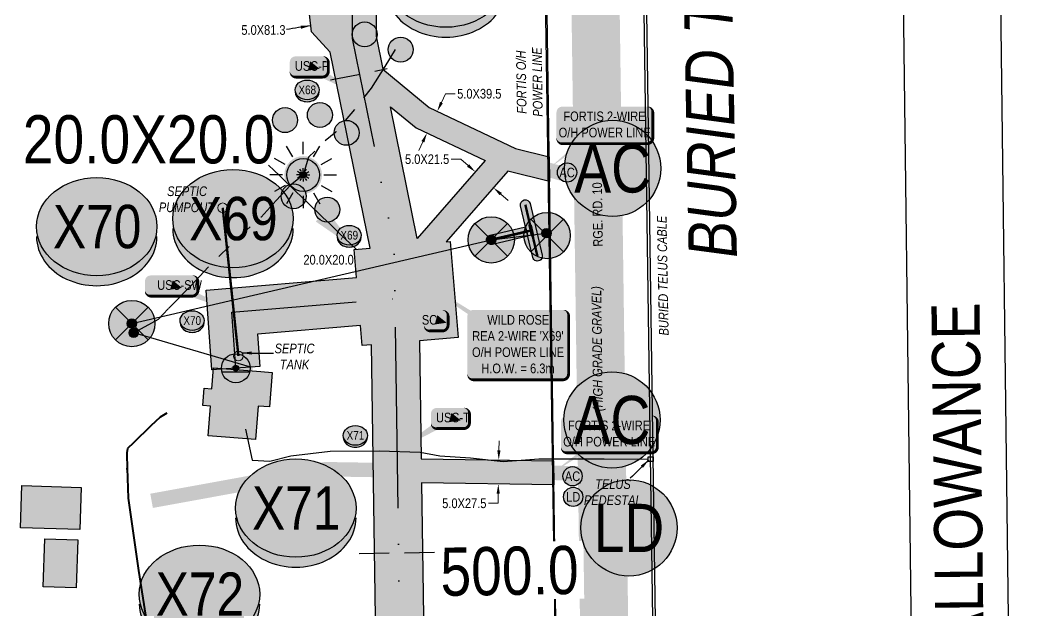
# Model space of a CAD drawing. Extents: x 57693 to 70573, y 5994359 to 6008381.
# Drawn here: x 65029.1 to 65240.5, y 5999071.5 to 5999193.9 of the extents above; entities that cross this region are included whole.
import ezdxf
from ezdxf.enums import TextEntityAlignment as Align

# ---------------------------------------------------------------- set-up
doc = ezdxf.new("R2010")
doc.units = 0
doc.header["$LTSCALE"] = 5
doc.header["$PDSIZE"] = -3
for name, pattern in [('COOP2', [10, 5, -1, 0, -1, 0, -1, 0, -1, 0, -1]), ('DASHDOT', [25.4, 12.7, -6.35, 0, -6.35]), ('foc-TIELINE', [1.875, 1.25, -0.625]), ('POWERLINE5', [7.8, 2.4, -0.6, 0.6, -0.6, 0.6, -0.6, 2.4])]:
    doc.linetypes.add(name, pattern=pattern)
doc.layers.get('Defpoints').update_dxf_attribs({"color": 9})
for name, color, linetype, lineweight in [('AS-GENERAL', 48, 'Continuous', 18), ('AS-RECON EXISTING', 151, 'DASHDOT', 40), ('P-APEX RECON-TWS-T', 104, 'Continuous', 9), ('P-APEX RECON-TWS-T-1000', 104, 'Continuous', 9), ('T-TEXT-1000', 48, 'Continuous', 18)]:
    doc.layers.add(name, color=color, linetype=linetype, lineweight=lineweight)
for name, color, linetype in [('AS-POWER', 104, 'foc-POWER'), ('AS-POWER-EXISTING', 72, 'POWERLINE5'), ('AS-POWER-EXISTING-PP', 72, 'Continuous'), ('AS-POWER-EXISTING-PP-1000', 72, 'Continuous'), ('AS-POWER-T-1000', 104, 'Continuous'), ('AS-RESIDENCE', 14, 'Continuous'), ('AS-ROADS', 254, 'Continuous'), ('AS-SYMBOL', 7, 'Continuous'), ('AS-SYMBOL-1000', 7, 'Continuous'), ('AS-TELEPHONE', 224, 'foc-TEL'), ('AS-TELEPHONE-T', 224, 'Continuous'), ('AS-TELEPHONE-T-1000', 224, 'Continuous'), ('CG-NOTES', 7, 'Continuous'), ('CG-NOTES-1000', 7, 'Continuous'), ('L-ROAD-T', 7, 'Continuous'), ('L-ROAD-T-1000', 7, 'Continuous'), ('L-SEC', 7, 'Continuous'), ('P-APEX RECON PAY ITEMS-1000', 240, 'Continuous'), ('P-APEX RECON-10m BUFFER', 51, 'COOP2'), ('P-APEX RECON-URBAN', 30, 'COOP2'), ('P-APEX RECON-WORK AREA', 104, 'Continuous'), ('P-BUFFER-PURPLE', 187, 'foc-TIELINE'), ('P-BUFFER-PURPLE-T', 187, 'Continuous'), ('P-CROSSINGS', 250, 'Continuous'), ('P-CROSSINGS-1000', 250, 'Continuous')]:
    doc.layers.add(name, color=color, linetype=linetype)
doc.layers.add('AS-STRUCTURE', color=7, linetype='Continuous', lineweight=30, true_color=0x595959)
doc.layers.add('AS-STRUCTURE-H', color=7, linetype='Continuous', true_color=0xa8a8a8)
doc.layers.add('P-APEX RECON-TO BE DRILLED-H', color=7, linetype='Continuous', true_color=0xffafe1)
doc.styles.add('1.8', font='ARIALN.TTF', dxfattribs={"height": 2})
doc.styles.add('175L', font='ARIALN.TTF', dxfattribs={"height": 10})
doc.styles.add('80', font='ARIALN.TTF', dxfattribs={"height": 10})
doc.styles.add('80CG', font='ARIALN.TTF', dxfattribs={"height": 10})
doc.styles.add('80L', font='ARIALN.TTF', dxfattribs={"height": 10})
doc.styles.add('80LS', font='ARIALNI.TTF', dxfattribs={"height": 10})
doc.styles.add('Crossing', font='ARIALN.TTF', dxfattribs={"height": 10})
doc.styles.add('foc-LtypeFont', font='ARIALN.TTF', dxfattribs={"height": 7.35})
doc.linetypes.add('foc-POWER', pattern='A,6,-1,["P",foc-LtypeFont,S=0.2,R=0,X=-0.625,Y=-0.75],-1.24,4', length=12.24)
doc.linetypes.add('foc-POWER-NOLINE', pattern='A,0,-4,["P",foc-LtypeFont,S=0.2,R=0,X=-0.625,Y=-0.75],-8.24', length=12.24)
doc.linetypes.add('foc-TEL', pattern='A,2,-1,["T",foc-LtypeFont,S=0.2,R=0,X=-0.425,Y=-0.75],-1.24,8', length=12.24)
doc.dimstyles.new('Compass 1 000', dxfattribs={"dimtxt": 1.8, "dimasz": 2, "dimexe": 0.2, "dimexo": 0.0625, "dimgap": 0.5, "dimtad": 0, "dimtih": 1, "dimtoh": 1, "dimzin": 0, "dimdsep": 46, "dimtxsty": '1.8', "dimcen": 0.1, "dimse1": 1, "dimse2": 1, "dimclrd": 256, "dimclrt": 256, "dimaunit": 1, "dimadec": 4, "dimazin": 0, "dimtfac": 0.06, "dimtofl": 0, "dimtmove": 0, "dimatfit": 0, "dimfxl": 0.2, "dimtolj": 1, "dimtzin": 0, "dimlwd": -1, "dimarcsym": 0})
doc.dimstyles.new('Compass 5 000', dxfattribs={"dimscale": 5, "dimtxt": 9, "dimasz": 2, "dimexe": 0.2, "dimexo": 0.0625, "dimgap": 0.5, "dimtad": 0, "dimtih": 1, "dimtoh": 1, "dimzin": 0, "dimdsep": 46, "dimtxsty": '80CG', "dimcen": 0.1, "dimse1": 1, "dimse2": 1, "dimclrd": 256, "dimclrt": 256, "dimaunit": 1, "dimadec": 4, "dimazin": 0, "dimtfac": 0.06, "dimtofl": 0, "dimtmove": 0, "dimatfit": 1, "dimfxl": 0.2, "dimtolj": 1, "dimtzin": 0, "dimlwd": -1, "dimarcsym": 0})

# ---------------------------------------------------------------- blocks, each defined once
blk = doc.blocks.new('POWERPOLE')
h = blk.add_hatch(color=255)
edge = h.paths.add_edge_path()
edge.add_arc((0, 0), 0.96, 0, 360)
at = {"linetype": 'Continuous'}
for p, q in [((0.679, -0.679), (-0.679, 0.679)), ((-0.679, -0.679), (0.679, 0.679))]:
    blk.add_line(p, q, dxfattribs=at)
blk.add_circle((0, 0), 0.96, dxfattribs=at)
blk = doc.blocks.new('*U418')
h = blk.add_hatch(color=255)
h.dxf.hatch_style = 1
edge = h.paths.add_edge_path()
edge.add_arc((0.251, -1.071), 0.2, -166.7837, 13.2163, ccw=False)
edge.add_line((0.057, -1.117), (-0.24, 0.149))
edge.add_line((-0.24, 0.149), (-0.446, 1.025))
edge.add_arc((-0.251, 1.071), 0.2, 13.2163, 193.2163, ccw=False)
edge.add_line((-0.057, 1.117), (0.446, -1.025))
h = blk.add_hatch(color=255)
h.dxf.hatch_style = 1
edge = h.paths.add_edge_path()
edge.add_arc((-1.663, -0.391), 0.2, 103.2163, 283.2163, ccw=False)
edge.add_line((-1.709, -0.196), (-0.24, 0.149))
edge.add_line((-0.24, 0.149), (-0.149, -0.24))
edge.add_line((-0.149, -0.24), (-1.617, -0.585))
at = {"color": 255}
blk.add_lwpolyline([(0.446, -1.025, -1), (0.057, -1.117), (-0.24, 0.149), (-0.446, 1.025, -1), (-0.057, 1.117)], format="xyb", close=True, dxfattribs=at)
at = {"color": 72, "const_width": 0.1, "flags": 128}
for points in [[(0.251, -1.071), (-0.251, 1.071)], [(-1.663, -0.391), (0, 0)]]:
    blk.add_lwpolyline(points, dxfattribs=at)
at = {"color": 255, "flags": 128}
blk.add_lwpolyline([(-1.617, -0.585, -1), (-1.709, -0.196), (-0.24, 0.149), (-0.149, -0.24)], format="xyb", close=True, dxfattribs=at)
blk = doc.blocks.new('*U1187')
h = blk.add_hatch(color=255)
h.dxf.hatch_style = 1
edge = h.paths.add_edge_path()
edge.add_arc((0, 0), 9.99, 0, 360)
at = {"color": 170}
blk.add_circle((0, 0), 9.99, dxfattribs=at)
at = {"color": 170, "style": '175L'}
blk.add_text('AC', height=10, dxfattribs=at).set_placement((0, 0), align=Align.MIDDLE_CENTER)
blk = doc.blocks.new('*D1924')
at = {"layer": 'Defpoints', "color": 0, "transparency": 16777216}
for p in [(65121.05, 5999159.73), (65127.23, 5999159.2), (65124.81, 5999156.44)]:
    blk.add_point(p, dxfattribs=at)
at = {"layer": 'P-APEX RECON-TWS-T-1000', "transparency": 16777216}
for p, q in [((65120.45, 5999165.12), (65118.45, 5999165.12)), ((65121.96, 5999163.81), (65120.45, 5999165.12)), ((65128.73, 5999157.88), (65130.24, 5999156.57))]:
    blk.add_line(p, q, dxfattribs=at)
for points in [[(65122.18, 5999164.06), (65121.74, 5999163.55), (65123.47, 5999162.49)], [(65128.95, 5999158.14), (65128.51, 5999157.63), (65127.23, 5999159.2)]]:
    blk.add_solid(points, dxfattribs=at)
at = {"layer": 'P-APEX RECON-TWS-T-1000', "transparency": 16777216, "insert": (65113.46, 5999165.12), "char_height": 2, "attachment_point": 5, "style": '1.8'}
blk.add_mtext('\\A1;5.0X21.5', dxfattribs=at)
blk = doc.blocks.new('*D1925')
at = {"layer": 'Defpoints', "color": 0, "transparency": 16777216}
for p in [(65114.69, 5999175.49), (65115.57, 5999175.07), (65112.55, 5999170.97)]:
    blk.add_point(p, dxfattribs=at)
at = {"layer": 'P-APEX RECON-TWS-T-1000', "transparency": 16777216}
for p, q in [((65116.43, 5999176.88), (65117.29, 5999178.69)), ((65117.29, 5999178.69), (65119.29, 5999178.69)), ((65112.58, 5999168.75), (65111.72, 5999166.94))]:
    blk.add_line(p, q, dxfattribs=at)
for points in [[(65116.13, 5999177.02), (65116.73, 5999176.74), (65115.57, 5999175.07)], [(65112.28, 5999168.89), (65112.88, 5999168.6), (65113.43, 5999170.56)]]:
    blk.add_solid(points, dxfattribs=at)
at = {"layer": 'P-APEX RECON-TWS-T-1000', "transparency": 16777216, "insert": (65124.28, 5999178.69), "char_height": 2, "attachment_point": 5, "style": '1.8'}
blk.add_mtext('\\A1;5.0X39.5', dxfattribs=at)
blk = doc.blocks.new('*U1926')
at = {"true_color": 0xffffa8}
h = blk.add_hatch(color=51, dxfattribs=at)
edge = h.paths.add_edge_path()
edge.add_line((-6.5, -11.5), (6.5, -11.5))
edge.add_arc((6.5, -5.5), 6, 270, 360)
edge.add_line((12.5, -5.5), (12.5, 4))
edge.add_arc((6.5, 4), 6, 0, 90)
edge.add_line((6.5, 10), (-6.5, 10))
edge.add_arc((-6.5, 4), 6, 90, 180)
edge.add_line((-12.5, 4), (-12.5, -5.5))
edge.add_arc((-6.5, -5.5), 6, 180, 270)
at = {"color": 240, "flags": 128}
for points in [[(-42.6, 22.1, 0, 10, 0), (0, 0, 5, 5, 0)], [(11, -3, 0, 10, 0), (0, 0, 5, 5, 0)]]:
    blk.add_lwpolyline(points, format="xyseb", dxfattribs=at)
blk.add_lwpolyline([(-6.5, -11.5, 3, 3, 0), (6.5, -11.5, 3, 3, 0.414214), (12.5, -5.5, 3, 3, 0), (12.5, 4, 3, 0, 0.414214), (6.5, 10, 0, 0, 0), (-6.5, 10, 0, 0, 0.414214), (-12.5, 4, 0, 0, 0), (-12.5, -5.5, 0, 3, 0.414214)], format="xyseb", close=True, dxfattribs=at)
at = {"color": 4, "style": '80'}
blk.add_attdef('OTHER_001', (-14.7, -5), '', height=10, dxfattribs=at)
blk = doc.blocks.new('lightpole')
h = blk.add_hatch(color=255)
h.dxf.hatch_style = 1
h.paths.add_polyline_path([(-0.782, 0, 1), (0.782, 0, 1)])
h.paths.add_polyline_path([(0.682, 0, -1), (-0.682, 0, -1)], flags=16)
h = blk.add_hatch(color=13)
h.dxf.hatch_style = 1
edge = h.paths.add_edge_path()
edge.add_arc((0, 0), 0.682, 0, 360)
at = {"color": 13}
for p, q in [((0, 0.862), (0, 1.379)), ((-0.431, 0.746), (-0.689, 1.194)), ((0.431, 0.746), (0.689, 1.194)), ((-0.746, 0.431), (-1.194, 0.689)), ((0.746, 0.431), (1.194, 0.689)), ((-0.862, 0), (-1.379, 0)), ((0.862, 0), (1.379, 0)), ((-0.746, -0.431), (-1.194, -0.689)), ((-0.431, -0.746), (-0.689, -1.194)), ((0.431, -0.746), (0.689, -1.194)), ((0.746, -0.431), (1.194, -0.689)), ((0, -0.862), (0, -1.379))]:
    blk.add_line(p, q, dxfattribs=at)
blk.add_circle((0, 0), 0.682, dxfattribs=at)
blk = doc.blocks.new('RISER')
h = blk.add_hatch(color=255)
h.dxf.hatch_style = 1
edge = h.paths.add_edge_path()
edge.add_arc((0, 0), 0.7, 0, 360)
blk.add_hatch(color=13).paths.add_polyline_path([(0.581, -0.15), (-0.581, -0.15, 0.774597)])
at = {"color": 13}
blk.add_line((-0.581, -0.15), (0.581, -0.15), dxfattribs=at)
blk.add_circle((0, 0), 0.6, dxfattribs=at)
blk = doc.blocks.new('*U1927')
at = {"true_color": 0xffffa8}
h = blk.add_hatch(color=51, dxfattribs=at)
edge = h.paths.add_edge_path()
edge.add_line((-21.5, -11.5), (21.5, -11.5))
edge.add_arc((21.5, -5.5), 6, 270, 360)
edge.add_line((27.5, -5.5), (27.5, 4))
edge.add_arc((21.5, 4), 6, 0, 90)
edge.add_line((21.5, 10), (-21.5, 10))
edge.add_arc((-21.5, 4), 6, 90, 180)
edge.add_line((-27.5, 4), (-27.5, -5.5))
edge.add_arc((-21.5, -5.5), 6, 180, 270)
at = {"color": 240, "flags": 128}
blk.add_lwpolyline([(-21.5, -11.5, 3, 3, 0), (21.5, -11.5, 3, 3, 0.414214), (27.5, -5.5, 3, 3, 0), (27.5, 4, 3, 0, 0.414214), (21.5, 10, 0, 0, 0), (-21.5, 10, 0, 0, 0.414214), (-27.5, 4, 0, 0, 0), (-27.5, -5.5, 0, 3, 0.414214)], format="xyseb", close=True, dxfattribs=at)
for points in [[(65.3, -27.5, 0, 10, 0), (0, 0, 5, 5, 0)], [(11, -3, 0, 10, 0), (0, 0, 5, 5, 0)]]:
    blk.add_lwpolyline(points, format="xyseb", dxfattribs=at)
at = {"color": 4, "style": '80'}
blk.add_attdef('OTHER_001', (-14.7, -5), '', height=10, dxfattribs=at)
blk = doc.blocks.new('*U1928')
h = blk.add_hatch(color=255)
edge = h.paths.add_edge_path()
edge.add_line((-46.5, -37), (46.5, -37))
edge.add_arc((46.5, -31), 6, 270, 360)
edge.add_line((52.5, -31), (52.5, 29.5))
edge.add_arc((46.5, 29.5), 6, 0, 90)
edge.add_line((46.5, 35.5), (-46.5, 35.5))
edge.add_arc((-46.5, 29.5), 6, 90, 180)
edge.add_line((-52.5, 29.5), (-52.5, -31))
edge.add_arc((-46.5, -31), 6, 180, 270)
at = {"color": 104, "flags": 128}
blk.add_lwpolyline([(-128.7, 83.8, 0, 7.5, 0), (0, 0, 0, 0, 0)], format="xyseb", dxfattribs=at)
blk.add_lwpolyline([(-46.5, -37, 3, 3, 0), (46.5, -37, 3, 3, 0.414214), (52.5, -31, 3, 3, 0), (52.5, 29.5, 3, 0, 0.414214), (46.5, 35.5, 0, 0, 0), (-46.5, 35.5, 0, 0, 0.414214), (-52.5, 29.5, 0, 0, 0), (-52.5, -31, 0, 3, 0.414214)], format="xyseb", close=True, dxfattribs=at)
at = {"color": 104, "style": '80'}
blk.add_attdef('ENTER_TEXT_001', (-26.8, -4.9), '', height=10, dxfattribs=at)
blk = doc.blocks.new('*U1929')
at = {"true_color": 0xffffa8}
h = blk.add_hatch(color=51, dxfattribs=at)
edge = h.paths.add_edge_path()
edge.add_line((-14, -11.5), (14, -11.5))
edge.add_arc((14, -5.5), 6, 270, 360)
edge.add_line((20, -5.5), (20, 4))
edge.add_arc((14, 4), 6, 0, 90)
edge.add_line((14, 10), (-14, 10))
edge.add_arc((-14, 4), 6, 90, 180)
edge.add_line((-20, 4), (-20, -5.5))
edge.add_arc((-14, -5.5), 6, 180, 270)
at = {"color": 240, "flags": 128}
blk.add_lwpolyline([(-14, -11.5, 3, 3, 0), (14, -11.5, 3, 3, 0.414214), (20, -5.5, 3, 3, 0), (20, 4, 3, 0, 0.414214), (14, 10, 0, 0, 0), (-14, 10, 0, 0, 0.414214), (-20, 4, 0, 0, 0), (-20, -5.5, 0, 3, 0.414214)], format="xyseb", close=True, dxfattribs=at)
for points in [[(-56.4, -34.9, 0, 10, 0), (0, 0, 5, 5, 0)], [(11, -3, 0, 10, 0), (0, 0, 5, 5, 0)]]:
    blk.add_lwpolyline(points, format="xyseb", dxfattribs=at)
at = {"color": 4, "style": '80'}
blk.add_attdef('OTHER_001', (-14.7, -5), '', height=10, dxfattribs=at)
blk = doc.blocks.new('*D1930')
at = {"layer": 'Defpoints', "color": 0, "transparency": 16777216}
for p in [(65128.9, 5999102.71), (65128.23, 5999097.73), (65128.82, 5999097.72)]:
    blk.add_point(p, dxfattribs=at)
at = {"layer": 'P-APEX RECON-TWS-T-1000', "transparency": 16777216}
for p, q in [((65128.35, 5999104.72), (65128.38, 5999106.72)), ((65128.2, 5999095.73), (65128.17, 5999093.73)), ((65128.17, 5999093.73), (65126.17, 5999093.73))]:
    blk.add_line(p, q, dxfattribs=at)
for points in [[(65128.01, 5999104.73), (65128.68, 5999104.72), (65128.31, 5999102.72)], [(65127.87, 5999095.73), (65128.53, 5999095.72), (65128.23, 5999097.73)]]:
    blk.add_solid(points, dxfattribs=at)
at = {"layer": 'P-APEX RECON-TWS-T-1000', "transparency": 16777216, "insert": (65121.17, 5999093.73), "char_height": 2, "attachment_point": 5, "style": '1.8'}
blk.add_mtext('\\A1;5.0X27.5', dxfattribs=at)
blk = doc.blocks.new('*U1931')
h = blk.add_hatch(color=255)
edge = h.paths.add_edge_path()
edge.add_line((-44, -20), (44, -20))
edge.add_arc((44, -14), 6, 270, 360)
edge.add_line((50, -14), (50, 12.5))
edge.add_arc((44, 12.5), 6, 0, 90)
edge.add_line((44, 18.5), (-44, 18.5))
edge.add_arc((-44, 12.5), 6, 90, 180)
edge.add_line((-50, 12.5), (-50, -14))
edge.add_arc((-44, -14), 6, 180, 270)
at = {"color": 104, "flags": 128}
blk.add_lwpolyline([(-44, -20, 3, 3, 0), (44, -20, 3, 3, 0.414214), (50, -14, 3, 3, 0), (50, 12.5, 3, 0, 0.414214), (44, 18.5, 0, 0, 0), (-44, 18.5, 0, 0, 0.414214), (-50, 12.5, 0, 0, 0), (-50, -14, 0, 3, 0.414214)], format="xyseb", close=True, dxfattribs=at)
blk.add_lwpolyline([(-58.5, -46.2, 0, 7.5, 0), (0, 0, 0, 0, 0)], format="xyseb", dxfattribs=at)
at = {"color": 104, "style": '80'}
blk.add_attdef('ENTER_TEXT_001', (-26.8, -4.9), '', height=10, dxfattribs=at)
blk = doc.blocks.new('*U1932')
h = blk.add_hatch(color=255)
edge = h.paths.add_edge_path()
edge.add_line((-44, -20), (44, -20))
edge.add_arc((44, -14), 6, 270, 360)
edge.add_line((50, -14), (50, 12.5))
edge.add_arc((44, 12.5), 6, 0, 90)
edge.add_line((44, 18.5), (-44, 18.5))
edge.add_arc((-44, 12.5), 6, 90, 180)
edge.add_line((-50, 12.5), (-50, -14))
edge.add_arc((-44, -14), 6, 180, 270)
at = {"color": 104, "flags": 128}
blk.add_lwpolyline([(-44, -20, 3, 3, 0), (44, -20, 3, 3, 0.414214), (50, -14, 3, 3, 0), (50, 12.5, 3, 0, 0.414214), (44, 18.5, 0, 0, 0), (-44, 18.5, 0, 0, 0.414214), (-50, 12.5, 0, 0, 0), (-50, -14, 0, 3, 0.414214)], format="xyseb", close=True, dxfattribs=at)
blk.add_lwpolyline([(-58.3, -40.4, 0, 7.5, 0), (0, 0, 0, 0, 0)], format="xyseb", dxfattribs=at)
at = {"color": 104, "style": '80'}
blk.add_attdef('ENTER_TEXT_001', (-26.8, -4.9), '', height=10, dxfattribs=at)
blk = doc.blocks.new('*U1933')
at = {"true_color": 0xffffa8}
h = blk.add_hatch(color=51, dxfattribs=at)
edge = h.paths.add_edge_path()
edge.add_line((-14, -11.5), (14, -11.5))
edge.add_arc((14, -5.5), 6, 270, 360)
edge.add_line((20, -5.5), (20, 4))
edge.add_arc((14, 4), 6, 0, 90)
edge.add_line((14, 10), (-14, 10))
edge.add_arc((-14, 4), 6, 90, 180)
edge.add_line((-20, 4), (-20, -5.5))
edge.add_arc((-14, -5.5), 6, 180, 270)
at = {"color": 240, "flags": 128}
blk.add_lwpolyline([(-14, -11.5, 3, 3, 0), (14, -11.5, 3, 3, 0.414214), (20, -5.5, 3, 3, 0), (20, 4, 3, 0, 0.414214), (14, 10, 0, 0, 0), (-14, 10, 0, 0, 0.414214), (-20, 4, 0, 0, 0), (-20, -5.5, 0, 3, 0.414214)], format="xyseb", close=True, dxfattribs=at)
for points in [[(56.7, -33.3, 0, 10, 0), (0, 0, 5, 5, 0)], [(11, -3, 0, 10, 0), (0, 0, 5, 5, 0)]]:
    blk.add_lwpolyline(points, format="xyseb", dxfattribs=at)
at = {"color": 4, "style": '80'}
blk.add_attdef('OTHER_001', (-14.7, -5), '', height=10, dxfattribs=at)
blk = doc.blocks.new('xing2')
h = blk.add_hatch(color=50)
h.dxf.hatch_style = 1
edge = h.paths.add_edge_path()
edge.add_ellipse((0, 0), major_axis=(-12.5, 0), ratio=0.816297, start_angle=0, end_angle=360)
h = blk.add_hatch(color=250)
h.dxf.hatch_style = 1
edge = h.paths.add_edge_path()
edge.add_ellipse((0, -2.05), major_axis=(-12.5, 0), ratio=0.816297, start_angle=0, end_angle=180)
edge.add_line((12.5, -2.05), (12.5, 0))
edge.add_ellipse((0, 0), major_axis=(-12.5, 0), ratio=0.816297, start_angle=0, end_angle=180, ccw=False)
edge.add_line((-12.5, 0), (-12.5, -2.05))
at = {"color": 250}
blk.add_ellipse((0, 0), major_axis=(-12.5, 0), ratio=0.816297, dxfattribs=at)
blk.add_ellipse((0, -2.05), major_axis=(-12.5, 0), ratio=0.816297, start_param=0, end_param=3.141593, dxfattribs=at)
at = {"color": 250, "style": 'Crossing'}
blk.add_attdef('CROSSING', text='', height=9, dxfattribs=at).set_placement((0.09, 0.02), align=Align.MIDDLE_CENTER)
at = {"color": 250, "style": 'Crossing', "flags": 1}
for tag, p in [('OWNER', (0.09, -12.49)), ('DESCRIPTION', (0.09, -25.77)), ('LOCATION', (0.09, -39.3)), ('DWG_REF', (0.09, -52.84))]:
    blk.add_attdef(tag, text='', height=9, dxfattribs=at).set_placement(p, align=Align.MIDDLE_CENTER)
blk = doc.blocks.new('LD Access_Point')
h = blk.add_hatch(color=255)
h.dxf.hatch_style = 1
edge = h.paths.add_edge_path()
edge.add_arc((0, 0), 9.99, 0, 360)
at = {"color": 170}
blk.add_circle((0, 0), 9.99, dxfattribs=at)
at = {"color": 170, "style": '175L'}
blk.add_text('LD', height=10, dxfattribs=at).set_placement((0, 0), align=Align.MIDDLE_CENTER)
blk = doc.blocks.new('*U2150')
h = blk.add_hatch(color=255)
h.dxf.hatch_style = 1
edge = h.paths.add_edge_path()
edge.add_arc((-8.32, -1.95), 0.2, 103.2163, 283.2163, ccw=False)
edge.add_line((-8.37, -1.76), (-0.24, 0.15))
edge.add_line((-0.24, 0.15), (-0.15, -0.24))
edge.add_line((-0.15, -0.24), (-8.28, -2.15))
h = blk.add_hatch(color=255)
h.dxf.hatch_style = 1
edge = h.paths.add_edge_path()
edge.add_arc((0.25, -1.07), 0.2, -166.7837, 13.2163, ccw=False)
edge.add_line((0.06, -1.12), (-0.24, 0.15))
edge.add_line((-0.24, 0.15), (-0.45, 1.03))
edge.add_arc((-0.25, 1.07), 0.2, 13.2163, 193.2163, ccw=False)
edge.add_line((-0.06, 1.12), (0.45, -1.03))
at = {"color": 255, "flags": 128}
blk.add_lwpolyline([(-8.28, -2.15, -1), (-8.37, -1.76), (-0.24, 0.15), (-0.15, -0.24)], format="xyb", close=True, dxfattribs=at)
at = {"color": 72, "const_width": 0.1, "flags": 128}
for points in [[(-8.32, -1.95), (0, 0)], [(0.25, -1.07), (-0.25, 1.07)]]:
    blk.add_lwpolyline(points, dxfattribs=at)
at = {"color": 255}
blk.add_lwpolyline([(0.45, -1.03, -1), (0.06, -1.12), (-0.24, 0.15), (-0.45, 1.03, -1), (-0.06, 1.12)], format="xyb", close=True, dxfattribs=at)

msp = doc.modelspace()

# ---------------------------------------------------------------- hatches: boundary and pattern name
at = {"layer": 'AS-STRUCTURE-H'}
h = msp.add_hatch(color=256, dxfattribs=at)
h.dxf.hatch_style = 1
edge = h.paths.add_edge_path()
edge.add_arc((65100.507, 5999191.019), 2.589, 0, 360)
h = msp.add_hatch(color=256, dxfattribs=at)
h.dxf.hatch_style = 1
edge = h.paths.add_edge_path()
edge.add_arc((65107.971, 5999187.85), 2.589, 0, 360)
h = msp.add_hatch(color=256, dxfattribs=at)
h.dxf.hatch_style = 1
edge = h.paths.add_edge_path()
edge.add_arc((65091.214, 5999174.306), 2.589, 0, 360)
h = msp.add_hatch(color=256, dxfattribs=at)
h.dxf.hatch_style = 1
edge = h.paths.add_edge_path()
edge.add_arc((65083.986, 5999173.226), 2.589, 0, 360)
h = msp.add_hatch(color=256, dxfattribs=at)
h.dxf.hatch_style = 1
edge = h.paths.add_edge_path()
edge.add_arc((65096.754, 5999170.593), 2.589, 0, 360)
h = msp.add_hatch(color=256, dxfattribs=at)
h.dxf.hatch_style = 1
edge = h.paths.add_edge_path()
edge.add_arc((65085.767, 5999157.44), 2.589, 0, 360)
h = msp.add_hatch(color=256, dxfattribs=at)
h.dxf.hatch_style = 1
edge = h.paths.add_edge_path()
edge.add_arc((65092.751, 5999154.661), 2.589, 0, 360)
h = msp.add_hatch(color=256, dxfattribs=at)
h.dxf.hatch_style = 1
h.paths.add_polyline_path([(65068.498, 5999113.869), (65066.95, 5999113.992), (65067.236, 5999117.592), (65068.784, 5999117.468), (65069.133, 5999121.848), (65078.967, 5999121.064), (65081.307, 5999120.878), (65080.737, 5999113.718), (65078.397, 5999113.904), (65077.843, 5999106.949), (65068.009, 5999107.732)])
h = msp.add_hatch(color=256, dxfattribs=at)
h.dxf.hatch_style = 1
h.paths.add_polyline_path([(65029.094, 5999088.676), (65029.385, 5999097.41), (65041.691, 5999097), (65041.4, 5999088.266)])
h = msp.add_hatch(color=256, dxfattribs=at)
h.dxf.hatch_style = 1
h.paths.add_polyline_path([(65041.003, 5999086.131), (65040.672, 5999076.203), (65033.844, 5999076.431), (65034.175, 5999086.358)])
at = {"layer": 'P-APEX RECON-10m BUFFER'}
h = msp.add_hatch(color=256, dxfattribs=at)
h.dxf.hatch_style = 1
h.paths.add_polyline_path([(65101.615, 5999146.634), (65101.614, 5999146.685), (65093.369, 5999187.31), (65089.482, 5999191.552), (65082.585, 5999252.523), (65087.778, 5999265.64), (65087.761, 5999274.874), (65092.77, 5999274.897), (65091.921, 5999335.479), (65101.913, 5999335.623), (65102.763, 5999274.943), (65107.735, 5999274.965), (65108.088, 5999255.208), (65103.039, 5999255.146), (65102.88, 5999190.683), (65104.276, 5999183.806), (65113.861, 5999175.882), (65131.814, 5999167.376), (65138.798, 5999165.64), (65138.871, 5999160.474), (65130.22, 5999162.624), (65117.402, 5999147.96), (65118.236, 5999148.03), (65119.909, 5999128.115), (65111.888, 5999127.441), (65112.245, 5999102.985), (65139.697, 5999102.539), (65139.769, 5999097.541), (65112.318, 5999097.987), (65112.722, 5999070.256), (65117.792, 5999070.33), (65118.084, 5999050.347), (65113.014, 5999050.273), (65117.044, 5998773.82), (65123.133, 5998771.831), (65116.925, 5998752.834), (65111.911, 5998754.473), (65103.325, 5998728.199), (65106.905, 5998727.029), (65103.372, 5998716.218), (65109.686, 5998697.467), (65110.976, 5998604.637), (65115.87, 5998604.663), (65116.03, 5998595.375), (65140.716, 5998578.671), (65147.182, 5998577.707), (65147.254, 5998572.645), (65138.857, 5998573.897), (65116.134, 5998589.271), (65116.215, 5998584.566), (65111.26, 5998584.513), (65111.807, 5998545.936), (65101.815, 5998545.799), (65101.268, 5998584.424), (65095.981, 5998584.385), (65095.951, 5998604.557), (65100.984, 5998604.583), (65099.716, 5998695.762), (65094.952, 5998709.91), (65081.7, 5998714.241), (65087.908, 5998733.237), (65093.826, 5998731.303), (65102.413, 5998757.577), (65097.929, 5998759.042), (65104.137, 5998778.038), (65107.003, 5998777.102), (65103.022, 5999050.127), (65098.101, 5999050.055), (65097.809, 5999070.038), (65102.731, 5999070.11), (65102.322, 5999098.15), (65102.249, 5999103.148), (65101.907, 5999126.603), (65099.994, 5999126.442), (65099.645, 5999130.593), (65078.287, 5999128.8), (65078.766, 5999122.102), (65068.798, 5999121.39), (65067.616, 5999137.931), (65098.809, 5999140.551), (65098.321, 5999146.357)])
h.paths.add_polyline_path([(65093.046, 5999255.023), (65092.924, 5999205.575), (65087.69, 5999251.845), (65088.928, 5999254.972)], flags=16)
h.paths.add_polyline_path([(65105.857, 5999176.016), (65111.158, 5999171.633), (65125.514, 5999164.832), (65111.404, 5999148.689)], flags=16)
at = {"layer": 'P-APEX RECON-TO BE DRILLED-H'}
h = msp.add_hatch(color=256, dxfattribs=at)
h.dxf.hatch_style = 1
h.paths.add_polyline_path([(65102.835, 5999062.998), (65112.826, 5999063.143), (65111.592, 5999147.761), (65102.88, 5999190.683), (65103.055, 5999261.712), (65093.063, 5999261.737), (65092.885, 5999189.692), (65102.791, 5999140.885), (65067.616, 5999137.931), (65068.798, 5999121.39), (65078.766, 5999122.102), (65078.287, 5999128.8), (65101.846, 5999130.778)])

# ---------------------------------------------------------------- linework, layer by layer
at = {"layer": 'AS-GENERAL', "const_width": 0.5, "flags": 128}
msp.add_lwpolyline([(65074.32, 5999124.29), (65071.06, 5999155.04)], dxfattribs=at)
at = {"layer": 'AS-GENERAL'}
for centre in [(65071.06, 5999155.04), (65074.32, 5999124.29)]:
    msp.add_circle(centre, 0.999, dxfattribs=at)
at = {"layer": 'AS-POWER'}
msp.add_line((65076.642, 5999122.078), (65052.598, 5999129.105), dxfattribs=at)
at = {"layer": 'AS-POWER', "flags": 128}
for points in [[(65149.73, 5998465.84), (65147.94, 5998545.951), (65136.844, 5999276.329), (65134.74, 5999401.405)], [(65126.766, 5999148.384), (65138.2, 5999149.76)], [(65052.207, 5999131.027), (65126.766, 5999148.384)]]:
    msp.add_lwpolyline(points, dxfattribs=at)
at = {"layer": 'AS-POWER-EXISTING', "flags": 128}
for points in [[(65106.816, 5999187.869), (65104.702, 5999184.369), (65101.833, 5999179.892), (65098.792, 5999175.923), (65094.491, 5999170.756), (65092.308, 5999168.959), (65088.853, 5999165.556), (65087.746, 5999161.855)], [(65087.448, 5999161.587), (65085.151, 5999159.737), (65082.156, 5999156.556), (65079.004, 5999153.125), (65074.673, 5999149.199), (65069.495, 5999144.211), (65064.431, 5999138.864), (65060.098, 5999134.422), (65057.646, 5999131.866), (65052.769, 5999129.204)]]:
    msp.add_lwpolyline(points, dxfattribs=at)
at = {"layer": 'AS-RECON EXISTING', "flags": 128}
msp.add_lwpolyline([(65059.441, 5999112.432), (65058.073, 5999111.594), (65056.139, 5999109.781), (65052.583, 5999106.272), (65051.292, 5999105.084), (65051.189, 5999104.18), (65051.255, 5999100.716), (65051.238, 5999101.002), (65051.472, 5999094.792), (65052.15, 5999089.933), (65053.576, 5999079.791), (65055.42, 5999068.342), (65058.227, 5999064.36), (65074.569, 5999062.542), (65090.258, 5999062.982), (65103.443, 5999063.301), (65115.922, 5999062.711), (65119.106, 5999060.366), (65120.691, 5999055.846), (65121.043, 5999047.611), (65120.962, 5999032.096), (65120.984, 5999020.437), (65121.302, 5999011.527)], dxfattribs=at)
at = {"layer": 'AS-RESIDENCE'}
msp.add_lwpolyline([(65068.498, 5999113.869), (65066.95, 5999113.992), (65067.236, 5999117.592), (65068.784, 5999117.468), (65069.133, 5999121.848), (65078.967, 5999121.064), (65081.307, 5999120.878), (65080.737, 5999113.718), (65078.397, 5999113.904), (65077.843, 5999106.949), (65068.009, 5999107.732)], close=True, dxfattribs=at)
at = {"layer": 'AS-ROADS', "flags": 128}
for points, const_width in [([(65075.299, 6004280.926), (65091.006, 6002993.903), (65099.505, 6002521.34), (65111.344, 6001737.821), (65124.757, 6000932.43), (65125.889, 6000881.5), (65127.248, 6000854.337), (65127.928, 6000831.702), (65127.248, 6000797.975), (65126.566, 6000768.579), (65125.66, 6000755.677), (65126.566, 6000723.901), (65128.378, 6000674.555), (65127.699, 6000640.602), (65139.497, 5999837.648), (65150.936, 5999013.719), (65172.534, 5997603.263), (65172.769, 5997576.238), (65173.004, 5997542.398), (65174.65, 5997493.519)], 9.993), ([(65108.871, 5999176.504), (65119.115, 5999169.827), (65132.252, 5999164.709), (65146.949, 5999160.592)], 2.998), ([(65144.936, 5999099.956), (65092.329, 5999100.81), (65056.306, 5999094.248)], 2.998)]:
    msp.add_lwpolyline(points, dxfattribs=dict(at, const_width=const_width))
at = {"layer": 'AS-STRUCTURE'}
for points in [[(65029.094, 5999088.676), (65029.385, 5999097.41), (65041.691, 5999097), (65041.4, 5999088.266)], [(65041.003, 5999086.131), (65040.672, 5999076.203), (65033.844, 5999076.431), (65034.175, 5999086.358)]]:
    msp.add_lwpolyline(points, close=True, dxfattribs=at)
for centre in [(65100.507, 5999191.019), (65107.971, 5999187.85), (65091.214, 5999174.306), (65083.986, 5999173.226), (65096.754, 5999170.593), (65085.767, 5999157.44), (65092.751, 5999154.661)]:
    msp.add_circle(centre, 2.589, dxfattribs=at)
at = {"layer": 'AS-TELEPHONE', "flags": 128}
for points in [[(65179.661, 5997707.559), (65168.779, 5998511.664), (65157.007, 5999336.261)], [(65075.802, 5999109.147), (65077.19, 5999102.701), (65080.812, 5999102.482), (65085.184, 5999103.572), (65093.353, 5999104.584), (65103.502, 5999104.596), (65112.038, 5999104.334), (65116.104, 5999103.61), (65122.464, 5999103.181), (65129.197, 5999102.384), (65136.636, 5999102.993), (65150.189, 5999102.966), (65159.336, 5999102.895)]]:
    msp.add_lwpolyline(points, dxfattribs=at)
msp.add_lwpolyline([(65159.326, 5999103.394), (65160.326, 5999103.394), (65160.326, 5999102.395), (65159.326, 5999102.395)], close=True, dxfattribs=at)
at = {"layer": 'L-SEC', "flags": 128}
for points in [[(65147.848, 5998531.502), (65136.367, 5999336.08)], [(65167.951, 5998531.758), (65156.47, 5999336.367)], [(65220.399, 5998547.42), (65210.564, 5999336.64)], [(65230.662, 5999336.9), (65240.498, 5998547.676)]]:
    msp.add_lwpolyline(points, dxfattribs=at)
at = {"layer": 'P-APEX RECON-URBAN', "ltscale": 1.5, "flags": 128}
for points in [[(65187.848, 5999489.684), (65188.526, 5999489.431), (65188.575, 5999404.052), (65189.218, 5999375.121), (65096.38, 5999373.874), (65098.043, 5999255.225), (65097.883, 5999190.187), (65106.603, 5999147.223), (65112.087, 5998771.098), (65096.097, 5998722.167), (65104.701, 5998696.615), (65106.066, 5998598.436), (65107.958, 5998464.989)], [(65073.782, 5999121.746), (65072.951, 5999133.365), (65106.788, 5999136.207)]]:
    msp.add_lwpolyline(points, dxfattribs=at)
at = {"layer": 'P-APEX RECON-WORK AREA', "flags": 128}
for points in [[(65102.731, 5999070.11), (65102.322, 5999098.15), (65102.249, 5999103.148), (65101.907, 5999126.603), (65099.994, 5999126.442), (65099.645, 5999130.593), (65078.287, 5999128.8), (65078.766, 5999122.102), (65068.798, 5999121.39), (65067.616, 5999137.931), (65098.809, 5999140.551), (65098.321, 5999146.357), (65101.615, 5999146.634), (65101.614, 5999146.685), (65093.369, 5999187.31), (65089.482, 5999191.552), (65082.585, 5999252.523), (65087.778, 5999265.64), (65087.761, 5999274.874), (65092.77, 5999274.897), (65091.921, 5999335.479)], [(65101.913, 5999335.623), (65102.763, 5999274.943), (65107.735, 5999274.965), (65108.088, 5999255.208), (65103.039, 5999255.146), (65102.88, 5999190.683), (65104.276, 5999183.806), (65113.861, 5999175.882), (65131.814, 5999167.376), (65138.798, 5999165.64), (65138.871, 5999160.474), (65130.22, 5999162.624), (65117.402, 5999147.96), (65118.236, 5999148.03), (65119.909, 5999128.115), (65111.888, 5999127.441), (65112.245, 5999102.985), (65139.697, 5999102.539), (65139.769, 5999097.541), (65112.318, 5999097.987), (65112.722, 5999070.256)]]:
    msp.add_lwpolyline(points, dxfattribs=at)
msp.add_lwpolyline([(65105.857, 5999176.016), (65111.158, 5999171.633), (65125.514, 5999164.832), (65111.404, 5999148.689), (65105.857, 5999176.016)], close=True, dxfattribs=at)
at = {"layer": 'P-BUFFER-PURPLE'}
msp.add_line((65093.441, 5999181.556), (65105.201, 5999183.943), dxfattribs=at)

# ---------------------------------------------------------------- block references
at = {"layer": 'AS-POWER-EXISTING-PP', "xscale": 4.999999999999973, "yscale": 4.999999999999973, "zscale": 4.999999999999973}
for p in [(65138.347, 5999149.271), (65126.766, 5999148.384), (65052.207, 5999131.027)]:
    msp.add_blockref('POWERPOLE', p, dxfattribs=at)
at = {"layer": 'AS-POWER-EXISTING-PP-1000', "xscale": 0.9985053529102428, "yscale": 0.9985053529102428, "zscale": 0.9985053529102428}
for p in [(65126.766, 5999148.384), (65138.2, 5999149.76), (65052.207, 5999131.027), (65052.598, 5999129.105)]:
    msp.add_blockref('POWERPOLE', p, dxfattribs=at)
at = {"layer": 'AS-POWER-T-1000'}
ref = msp.add_blockref('*U1931', (65150.276, 5999172.336), dxfattribs=dict(at, xscale=0.199850479399999, yscale=0.199850479399999, zscale=0.199850479399999))
ref.add_attrib('ENTER_TEXT_001', 'FORTIS 2-WIRE', (65141.72, 5999173.019), dxfattribs={"layer": '0', "color": 104, "height": 1.9985, "style": '80'})
ref.add_attrib('ENTER_TEXT_002', 'O/H POWER LINE', (65140.739, 5999169.653), dxfattribs={"layer": '0', "color": 104, "height": 1.9985, "style": '80'})
ref = msp.add_blockref('*U1928', (65132.314, 5999126.757), dxfattribs=dict(at, xscale=0.199850479399999, yscale=0.199850479399999, zscale=0.199850479399999))
ref.add_attrib('ENTER_TEXT_001', 'WILD ROSE', (65125.936, 5999130.792), dxfattribs={"layer": '0', "color": 104, "height": 1.9985, "style": '80'})
ref.add_attrib('ENTER_TEXT_002', "REA 2-WIRE 'X69'", (65122.812, 5999127.453), dxfattribs={"layer": '0', "color": 104, "height": 1.9985, "style": '80'})
ref.add_attrib('ENTER_TEXT_003', 'O/H POWER LINE', (65122.777, 5999124.087), dxfattribs={"layer": '0', "color": 104, "height": 1.9985, "style": '80'})
ref.add_attrib('ENTER_TEXT_004', 'H.O.W. = 6.3m', (65124.697, 5999120.721), dxfattribs={"layer": '0', "color": 104, "height": 1.9985, "style": '80'})
ref = msp.add_blockref('*U1932', (65151.219, 5999108.205), dxfattribs=dict(at, xscale=0.199850479399999, yscale=0.199850479399999, zscale=0.199850479399999))
ref.add_attrib('ENTER_TEXT_001', 'FORTIS 2-WIRE', (65142.663, 5999108.889), dxfattribs={"layer": '0', "color": 104, "height": 1.9985, "style": '80'})
ref.add_attrib('ENTER_TEXT_002', 'O/H POWER LINE', (65141.682, 5999105.522), dxfattribs={"layer": '0', "color": 104, "height": 1.9985, "style": '80'})
at = {"layer": 'AS-SYMBOL'}
for name, p, xscale, yscale, zscale in [('lightpole', (65087.746, 5999161.855), 4.996261984999982, 4.996261984999982, 4.996261984999982), ('*U418', (65135.082, 5999150.337), 4.999999999999973, 4.999999999999973, 4.999999999999973), ('RISER', (65073.782, 5999121.746), 4.996261984999982, 4.996261984999982, 4.996261984999982)]:
    msp.add_blockref(name, p, dxfattribs=dict(at, xscale=xscale, yscale=yscale, zscale=zscale))
at = {"layer": 'AS-SYMBOL-1000'}
msp.add_blockref('lightpole', (65087.75, 5999161.87), dxfattribs=at)
at = {"layer": 'AS-SYMBOL-1000', "xscale": 0.9985053529102428, "yscale": 0.9985053529102428, "zscale": 0.9985053529102428}
for name, p in [('*U2150', (65135.076, 5999150.336)), ('RISER', (65073.782, 5999121.746))]:
    msp.add_blockref(name, p, dxfattribs=at)
at = {"layer": 'CG-NOTES', "xscale": 0.999252397, "yscale": 0.999252397, "zscale": 0.999252397}
for p in [(65151.932, 5999163.208), (65151.8, 5999111.027)]:
    msp.add_blockref('*U1187', p, dxfattribs=at)
at = {"layer": 'CG-NOTES-1000', "xscale": 0.1998504793999991, "yscale": 0.1998504793999991, "zscale": 0.1998504793999991}
for name, p in [('*U1187', (65142.488, 5999162.36)), ('*U1187', (65143.622, 5999099.343)), ('LD Access_Point', (65143.752, 5999095.069))]:
    msp.add_blockref(name, p, dxfattribs=at)
at = {"layer": 'P-APEX RECON PAY ITEMS-1000', "xscale": 0.1998504793999991, "yscale": 0.1998504793999991, "zscale": 0.1998504793999991}
for name, p, values in [('*U1933', (65088.966, 5999184.463), {'OTHER_001': 'USC-P'}), ('*U1927', (65060.419, 5999139.018), {'OTHER_001': 'USC-SW'}), ('*U1926', (65115.302, 5999131.799), {'OTHER_001': 'SC'}), ('*U1929', (65118.243, 5999111.53), {'OTHER_001': 'USC-T'})]:
    msp.add_blockref(name, p, dxfattribs=at).add_auto_attribs(values)
at = {"layer": 'P-CROSSINGS', "xscale": 0.999252397, "yscale": 0.999252397, "zscale": 0.999252397}
for p, values in [((65117.341, 5999202.684), {'CROSSING': 'X68'}), ((65073.192, 5999152.792), {'CROSSING': 'X69'}), ((65044.931, 5999151.129), {'CROSSING': 'X70'}), ((65086.222, 5999092.741), {'CROSSING': 'X71'}), ((65066.242, 5999074.867), {'CROSSING': 'X72'})]:
    msp.add_blockref('xing2', p, dxfattribs=at).add_auto_attribs(values)
at = {"layer": 'P-CROSSINGS-1000', "xscale": 0.1998504793999991, "yscale": 0.1998504793999991, "zscale": 0.1998504793999991}
for p, values in [((65088.574, 5999179.507), {'CROSSING': 'X68'}), ((65097.289, 5999149.355), {'CROSSING': 'X69'}), ((65064.716, 5999131.644), {'CROSSING': 'X70'}), ((65098.571, 5999107.813), {'CROSSING': 'X71'})]:
    msp.add_blockref('xing2', p, dxfattribs=at).add_auto_attribs(values)

# ---------------------------------------------------------------- texts
at = {"layer": 'AS-POWER-T-1000', "linetype": 'foc-POWER-NOLINE', "insert": (65132.095, 5999173.805), "char_height": 2.0019, "attachment_point": 1, "rotation": 90.81524, "style": '175L'}
msp.add_mtext_dynamic_manual_height_columns('\\pi0.72212;{\\fArial Narrow|b0|i1|c0|p34;FORTIS O/H \\P\\pi0.070747;POWER LINE}', width=14.53172, gutter_width=50, heights=[0], dxfattribs=at)
at = {"layer": 'AS-TELEPHONE-T', "insert": (65167.716, 5999144.394), "char_height": 10.00952, "attachment_point": 1, "rotation": 91.04734, "style": '175L'}
msp.add_mtext_dynamic_manual_height_columns('\\pi0.13073;{\\fArial Narrow|b0|i1|c0|p34;BURIED TELUS CABLE}', width=124.50653, gutter_width=50, heights=[0], dxfattribs=at)
at = {"layer": 'AS-TELEPHONE-T-1000', "insert": (65162.47, 5999078.708), "char_height": 2.0019, "attachment_point": 1, "rotation": 91.04734, "style": '175L'}
msp.add_mtext_dynamic_manual_height_columns('\\pi49.829;{\\fArial Narrow|b0|i1|c0|p34;BURIED TELUS CABLE}', width=124.50653, gutter_width=50, heights=[0], dxfattribs=at)
at = {"layer": 'AS-TELEPHONE-T-1000', "insert": (65145.916, 5999098.717), "char_height": 1.9985, "attachment_point": 1, "style": '175L'}
msp.add_mtext_dynamic_manual_height_columns('\\pi2.4035;{\\fArial Narrow|b0|i1|c0|p34;TELUS\\P\\pi0.069657;PEDESTAL}', width=11.91359, gutter_width=50, heights=[0], dxfattribs=at)
at = {"layer": 'L-ROAD-T', "style": '80L'}
msp.add_text('GOVERNMENT ROAD ALLOWANCE', height=9.98505, rotation=90.69564, dxfattribs=at).set_placement((65224.209, 5999038.775), align=Align.MIDDLE_CENTER)
at = {"layer": 'L-ROAD-T-1000', "style": '80L'}
msp.add_text('RGE. RD. 10', height=1.9985, rotation=90.81102, dxfattribs=at).set_placement((65148.811, 5999153.645), align=Align.MIDDLE_CENTER)
at = {"layer": 'P-APEX RECON-TWS-T', "insert": (65029.59, 5999174.239), "char_height": 9.9925, "attachment_point": 1, "style": '175L'}
msp.add_mtext_dynamic_manual_height_columns('20.0X20.0', width=78.94687, gutter_width=50, heights=[0], dxfattribs=at)
at = {"layer": 'P-APEX RECON-TWS-T-1000', "char_height": 1.9985, "attachment_point": 1, "style": '175L'}
for s, insert in [('\\A1;5.0X81.3', (65074.927, 5999192.931)), ('20.0X20.0', (65087.797, 5999145.266))]:
    msp.add_mtext_dynamic_manual_height_columns(s, width=10.35424, gutter_width=50, heights=[0], dxfattribs=dict(at, insert=insert))
at = {"layer": 'T-TEXT-1000', "style": '80LS'}
msp.add_text('(HIGH GRADE GRAVEL)', height=1.9985, rotation=90.81102, dxfattribs=at).set_placement((65148.731, 5999125.819), align=Align.MIDDLE_CENTER)
at = {"layer": 'T-TEXT-1000', "char_height": 1.9985, "attachment_point": 1, "style": '175L'}
for s, insert in [('\\pi0.094213;{\\fArial Narrow|b0|i1|c0|p34;SEPTIC\\P\\pi-1.6187;PUMPOUT}', (65059.44, 5999159.476)), ('\\pi0.094213;{\\fArial Narrow|b0|i1|c0|p34;SEPTIC\\P\\pi1.1616;TANK}', (65081.733, 5999126.862))]:
    msp.add_mtext_dynamic_manual_height_columns(s, width=8.31332, gutter_width=50, heights=[0], dxfattribs=dict(at, insert=insert))

# ---------------------------------------------------------------- dimensions: what is measured, and where the dimension line sits
at = {"layer": 'P-APEX RECON-TWS-T-1000'}
for p1, p2, distance, text, picture, middle in [((65112.55, 5999170.974), (65114.689, 5999175.489), -0.978, '5.0X39.5', '*D1925', (65124.278, 5999178.685)), ((65128.899, 5999102.715), (65128.818, 5999097.719), -0.586, '5.0X27.5', '*D1930', (65121.174, 5999093.729))]:
    dim = msp.add_aligned_dim(p1=p1, p2=p2, distance=distance, text=text, dimstyle='Compass 1 000', dxfattribs=at)
    dim.commit()
    dim.dimension.update_dxf_attribs({"geometry": picture, "text_midpoint": middle})
dim = msp.add_linear_dim(base=(65127.227, 5999159.201), p1=(65121.05, 5999159.725), p2=(65124.812, 5999156.437), angle=318.84477, text='5.0X21.5', dimstyle='Compass 1 000', dxfattribs=at)
dim.commit()
dim.dimension.update_dxf_attribs({"geometry": '*D1924', "text_midpoint": (65113.461, 5999165.121), "dimtype": 161})

# ---------------------------------------------------------------- leaders
at = {"layer": 'AS-TELEPHONE-T-1000', "path_type": 1}
msp.add_leader([(65159.405, 5999102.719), (65155.605, 5999098.92)], dimstyle='Compass 1 000', override={"dimgap": 0.5, "dimtad": 0}, dxfattribs=at)
at = {"layer": 'P-APEX RECON-TWS-T', "path_type": 1}
msp.add_leader([(65098.713, 5999146.442), (65080.565, 5999163.894)], dimstyle='Compass 5 000', override={"dimgap": 0.5, "dimtad": 0}, dxfattribs=at)
at = {"layer": 'P-APEX RECON-TWS-T-1000', "path_type": 1}
msp.add_leader([(65089.231, 5999192.796), (65084.306, 5999192.039)], dimstyle='Compass 1 000', override={"dimgap": 0.5, "dimtad": 0}, dxfattribs=at)
at = {"layer": 'T-TEXT-1000', "path_type": 1}
msp.add_leader([(65075.07, 5999124.921), (65081.572, 5999124.893)], dimstyle='Compass 1 000', override={"dimgap": 0.5, "dimtad": 0}, dxfattribs=at)

# ---------------------------------------------------------------- next in the draw order: texts
at = {"layer": 'P-BUFFER-PURPLE-T', "insert": (65130.476, 5999084.731), "char_height": 10, "width": 28.81568, "attachment_point": 2, "rotation": 0.83534, "style": '1.8', "bg_fill": 3, "box_fill_scale": 1.1, "bg_fill_color": 256, "bg_fill_transparency": 0}
msp.add_mtext('500.0', dxfattribs=at)

# ---------------------------------------------------------------- next in the draw order: linework, layer by layer
at = {"layer": 'P-BUFFER-PURPLE'}
msp.add_line((65099.37, 5999083.354), (65115.369, 5999083.587), dxfattribs=at)

# ---------------------------------------------------------------- next in the draw order: block references
at = {"layer": 'CG-NOTES', "xscale": 0.999252397, "yscale": 0.999252397, "zscale": 0.999252397}
msp.add_blockref('LD Access_Point', (65155.324, 5999088.63), dxfattribs=at)

doc.saveas('drawing.dxf')
